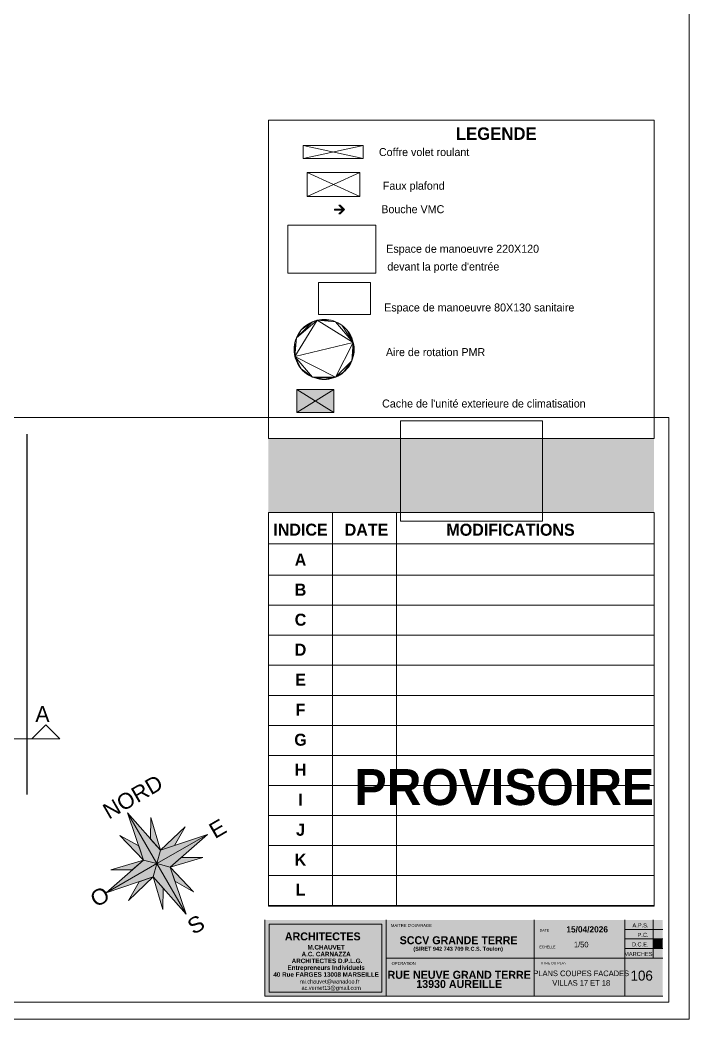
# Model space of a CAD drawing. Header units: metres. Extents: x -12536 to 12621, y -17191 to 9596.
# Drawn here: x -7929 to -6255, y -14453 to -11956 of the extents above; entities that cross this region are included whole.
import ezdxf
from ezdxf.enums import TextEntityAlignment as Align
from ezdxf.lldxf.tags import DXFTag

# ---------------------------------------------------------------- set-up
doc = ezdxf.new("R2010")
doc.units = ezdxf.units.M
doc.header["$MEASUREMENT"] = 0
doc.header["$XCLIPFRAME"] = 0
doc.header["$PDMODE"] = 2
doc.header["$PDSIZE"] = 0.25
for name, color, linetype in [('Calque commun', 7, 'Continuous'), ('Cotations', 7, 'Continuous'), ('Layer100', 7, 'Continuous'), ('Layer9', 7, 'Continuous'), ('Textes', 7, 'Continuous')]:
    doc.layers.add(name, color=color, linetype=linetype)
doc.styles.add('Arial10', font='arial.ttf', dxfattribs={"height": 0.146644})
doc.styles.add('Arial11', font='arial.ttf', dxfattribs={"width": 1.037433, "height": 1.5})
doc.styles.add('Arial12', font='arial.ttf', dxfattribs={"width": 1.027642, "height": 1.5})
doc.styles.add('Arial13', font='arial.ttf', dxfattribs={"width": 0.996783, "height": 1.5})
doc.styles.add('Arial14', font='arial.ttf', dxfattribs={"width": 1.037433, "height": 1.5})
doc.styles.add('Arial9', font='arial.ttf', dxfattribs={"height": 0.125695})
doc.styles.add('Century Gothic15', font='GOTHIC.TTF', dxfattribs={"height": 0.18})
doc.styles.add('Century Gothic21', font='GOTHIC.TTF', dxfattribs={"height": 0.079})
doc.styles.add('Century Gothic23', font='GOTHICB.TTF', dxfattribs={"height": 0.9})
doc.styles.add('Century Gothic24', font='GOTHIC.TTF', dxfattribs={"height": 0.206022})
doc.styles.add('Century Gothic25', font='GOTHIC.TTF', dxfattribs={"height": 0.206042})
doc.styles.add('Century Gothic26', font='GOTHICB.TTF', dxfattribs={"height": 0.398543})
doc.styles.add('Century Gothic27', font='GOTHIC.TTF', dxfattribs={"height": 0.199271})
doc.styles.add('Century Gothic28', font='GOTHICB.TTF', dxfattribs={"height": 0.311})
doc.styles.add('Century Gothic29', font='GOTHICB.TTF', dxfattribs={"height": 0.226937})
doc.styles.add('Century Gothic30', font='GOTHICB.TTF', dxfattribs={"height": 0.199271})
doc.styles.add('Century Gothic5', font='GOTHICB.TTF', dxfattribs={"height": 0.6})
doc.styles.add('txt', font='txt.shx', dxfattribs={"height": 0.12})
tags = doc.linetypes.add('DASHDOT2', pattern=[0.5, 0.25, -0.125, 0, -0.125]).pattern_tags.tags
tags[10:11] = [DXFTag(74, 4), DXFTag(75, 0), DXFTag(340, '0'), DXFTag(46, 1.0), DXFTag(50, 0.0), DXFTag(44, 0.0), DXFTag(45, 0.0)]
tags[8:9] = [DXFTag(74, 4), DXFTag(75, 0), DXFTag(340, '0'), DXFTag(46, 1.0), DXFTag(50, 0.0), DXFTag(44, 0.0), DXFTag(45, 0.0)]
tags[6:7] = [DXFTag(74, 4), DXFTag(75, 0), DXFTag(340, '0'), DXFTag(46, 1.0), DXFTag(50, 0.0), DXFTag(44, 0.0), DXFTag(45, 0.0)]
tags[4:5] = [DXFTag(74, 4), DXFTag(75, 0), DXFTag(340, '0'), DXFTag(46, 1.0), DXFTag(50, 0.0), DXFTag(44, 0.0), DXFTag(45, 0.0)]
tags = doc.linetypes.add('DIVIDE2', pattern=[0.625, 0.25, -0.125, 0, -0.125, 0, -0.125]).pattern_tags.tags
tags[14:15] = [DXFTag(74, 4), DXFTag(75, 0), DXFTag(340, '0'), DXFTag(46, 1.0), DXFTag(50, 0.0), DXFTag(44, 0.0), DXFTag(45, 0.0)]
tags[12:13] = [DXFTag(74, 4), DXFTag(75, 0), DXFTag(340, '0'), DXFTag(46, 1.0), DXFTag(50, 0.0), DXFTag(44, 0.0), DXFTag(45, 0.0)]
tags[10:11] = [DXFTag(74, 4), DXFTag(75, 0), DXFTag(340, '0'), DXFTag(46, 1.0), DXFTag(50, 0.0), DXFTag(44, 0.0), DXFTag(45, 0.0)]
tags[8:9] = [DXFTag(74, 4), DXFTag(75, 0), DXFTag(340, '0'), DXFTag(46, 1.0), DXFTag(50, 0.0), DXFTag(44, 0.0), DXFTag(45, 0.0)]
tags[6:7] = [DXFTag(74, 4), DXFTag(75, 0), DXFTag(340, '0'), DXFTag(46, 1.0), DXFTag(50, 0.0), DXFTag(44, 0.0), DXFTag(45, 0.0)]
tags[4:5] = [DXFTag(74, 4), DXFTag(75, 0), DXFTag(340, '0'), DXFTag(46, 1.0), DXFTag(50, 0.0), DXFTag(44, 0.0), DXFTag(45, 0.0)]
tags = doc.linetypes.add('HIDDEN', pattern=[0.375, 0.25, -0.125]).pattern_tags.tags
tags[6:7] = [DXFTag(74, 4), DXFTag(75, 0), DXFTag(340, '0'), DXFTag(46, 1.0), DXFTag(50, 0.0), DXFTag(44, 0.0), DXFTag(45, 0.0)]
tags[4:5] = [DXFTag(74, 4), DXFTag(75, 0), DXFTag(340, '0'), DXFTag(46, 1.0), DXFTag(50, 0.0), DXFTag(44, 0.0), DXFTag(45, 0.0)]
tags = doc.linetypes.add('HIDDEN2', pattern=[0.1875, 0.125, -0.0625]).pattern_tags.tags
tags[6:7] = [DXFTag(74, 4), DXFTag(75, 0), DXFTag(340, '0'), DXFTag(46, 1.0), DXFTag(50, 0.0), DXFTag(44, 0.0), DXFTag(45, 0.0)]
tags[4:5] = [DXFTag(74, 4), DXFTag(75, 0), DXFTag(340, '0'), DXFTag(46, 1.0), DXFTag(50, 0.0), DXFTag(44, 0.0), DXFTag(45, 0.0)]
doc.dimstyles.new('DIM4', dxfattribs={"dimtxt": 0.12, "dimasz": 0.1, "dimexe": 0.05, "dimexo": 0, "dimgap": 0, "dimtad": 1, "dimzin": 1, "dimdsep": 46, "dimtxsty": 'txt', "dimblk": 'ORIGIN', "dimcen": 0.09, "dimadec": 0, "dimazin": 0, "dimtfac": 1, "dimtdec": 4, "dimtix": 1, "dimtofl": 0, "dimtmove": 0, "dimatfit": 3, "dimfxl": 0.05, "dimfxlon": 1, "dimfrac": 2, "dimtolj": 1, "dimtzin": 0, "dimarcsym": 2})
picture_1 = doc.add_image_def('image1.jpg', size_in_pixel=(1169, 826))

# ---------------------------------------------------------------- blocks, each defined once
blk = doc.blocks.new('_ORIGIN')
at = {"color": 0, "linetype": 'ByBlock', "lineweight": -2}
blk.add_line((0, 0), (-1, 0), dxfattribs=at)
blk.add_circle((0, 0), 0.5, dxfattribs=at)
blk = doc.blocks.new('*D2009')
at = {"layer": 'Calque commun', "color": 0, "linetype": 'Continuous', "lineweight": -2, "transparency": 16777216}
blk.add_line((-7911.1, -12991.8), (-7911.1, -12991.7), dxfattribs=at)
at = {"layer": 'Calque commun', "color": 0, "linetype": 'ByBlock', "lineweight": -2, "transparency": 16777216}
for p, q in [((-7911, -12991.9), (-7911.1, -12991.9)), ((-7911.1, -12991.9), (-7911.1, -12992)), ((-7911.1, -13891.8), (-7911.1, -12992)), ((-7911, -13891.9), (-7911.1, -13891.9))]:
    blk.add_line(p, q, dxfattribs=at)
at = {"layer": 'Defpoints', "color": 0, "linetype": 'Continuous', "transparency": 16777216}
for p in [(-7911.1, -12991.9), (-7815.5, -12991.9), (-7815.5, -13891.9)]:
    blk.add_point(p, dxfattribs=at)
at = {"layer": 'Calque commun', "color": 0, "linetype": 'Continuous', "lineweight": -2, "transparency": 16777216, "xscale": 0.1000000014901161, "yscale": 0.1000000014901161, "zscale": 0.1000000014901161, "rotation": 270}
for p in [(-7911.1, -12991.9), (-7911.1, -13891.9)]:
    blk.add_blockref('_ORIGIN', p, dxfattribs=at)
at = {"layer": 'Calque commun', "color": 0, "linetype": 'Continuous', "lineweight": 5, "transparency": 16777216, "insert": (-7911.1, -13441.9), "char_height": 0.12, "attachment_point": 8, "rotation": 90, "line_spacing_factor": 0.773441, "style": 'txt'}
blk.add_mtext('\\A1;900.00', dxfattribs=at)
blk = doc.blocks.new('fleche08')
at = {"layer": 'Layer100', "color": 6, "linetype": 'Continuous', "lineweight": 20}
mesh = blk.add_polyface(dxfattribs=at)
corners = [(-0.35, -0.35), (0, 0), (0.35, -0.35)]
mesh.append_faces([[corners[k] for k in face] for face in [(0, 1, 2)]], dxfattribs={"color": 6})
blk = doc.blocks.new('CARTDCE')
at = {"layer": 'Calque commun', "color": 9, "linetype": 'Continuous', "lineweight": 5}
for p, q in [((20.202, 28.93), (-21.798, 28.93)), ((-21.798, 28.93), (-21.798, -0.3)), ((20.202, -0.3), (20.202, 28.93)), ((-21.798, -0.3), (20.202, -0.3))]:
    blk.add_line(p, q, dxfattribs=at)
at = {"layer": 'Calque commun', "color": 7, "linetype": 'Continuous', "lineweight": 5}
for p, q in [((3.381, 24.184), (3.381, 4.528)), ((6.588, 24.184), (6.588, 4.528)), ((0, 0), (0, 3.812)), ((17.996, 1.906, -3.494), (17.996, 3.812, -3.494)), ((19.425, 1.906, -3.494), (19.425, 3.812, -3.494)), ((17.996, 3.335, -3.494), (19.902, 3.335, -3.494)), ((17.996, 2.859, -3.494), (19.902, 2.859, -3.494)), ((17.996, 2.382, -3.494), (19.902, 2.382, -3.494)), ((6.059, 0), (0, 0)), ((19.902, 0), (6.059, 0))]:
    blk.add_line(p, q, dxfattribs=at)
at = {"layer": 'Calque commun', "color": 7, "linetype": 'Continuous', "lineweight": 20}
for p, q in [((0.206, 3.606), (5.853, 3.606)), ((0.206, 0.206), (0.206, 3.606)), ((5.853, 3.606), (5.853, 0.206)), ((6.059, 0), (6.059, 3.812)), ((6.06, 3.812), (6.059, 0)), ((13.463, 3.812), (13.463, 0)), ((17.996, 0), (17.996, 3.812)), ((19.902, 1.906), (6.059, 1.906)), ((5.853, 0.206), (0.206, 0.206))]:
    blk.add_line(p, q, dxfattribs=at)
at = {"layer": 'Calque commun', "color": 7, "linetype": 'Continuous', "lineweight": 20, "true_color": 0xffffff}
for points in [[(0.174, 27.878), (19.464, 27.878), (0.174, 24.184), (19.464, 24.184)], [(19.902, 3.812), (0, 3.812), (19.902, 0), (0, 0)], [(0, 3.812), (19.902, 3.812), (0, 0), (19.902, 0)]]:
    blk.add_trace(points, dxfattribs=at)
at = {"layer": 'Calque commun', "color": 18, "linetype": 'Continuous', "lineweight": 5, "true_color": 0x000000}
blk.add_trace([(19.902, 2.859), (19.425, 2.859), (19.902, 2.382), (19.425, 2.382)], dxfattribs=at)
at = {"layer": 'Calque commun', "color": 7, "linetype": 'ByBlock', "lineweight": -2, "style": 'Century Gothic28'}
blk.add_text('15/04/2026', height=0.311, dxfattribs=at).set_placement((16.12, 3.185), align=Align.CENTER)
at = {"layer": 'Calque commun', "color": 7, "linetype": 'ByBlock', "lineweight": -2}
for s, style, p in [('A.P.S.', 'Century Gothic24', (19.191, 3.436, -3.494)), ('P.C.', 'Century Gothic25', (19.191, 2.96, -3.494)), ('D.C.E.', 'Century Gothic25', (19.191, 2.484, -3.494)), ('MARCHES', 'Century Gothic25', (19.388, 2.007, -3.494))]:
    blk.add_text(s, height=0.206, dxfattribs=dict(at, style=style)).set_placement(p, align=Align.RIGHT)
for s, height, style, p in [('SCCV GRANDE TERRE', 0.39854, 'Century Gothic26', (9.688, 2.597, 0)), ('(SIRET 942 743 709 R.C.S. Toulon)', 0.19927, 'Century Gothic30', (9.665, 2.268, 0))]:
    blk.add_text(s, height=height, rotation=360, dxfattribs=dict(at, style=style)).set_placement(p, align=Align.CENTER)
at = {"layer": 'Calque commun', "color": 7, "linetype": 'ByBlock', "lineweight": -2, "attachment_point": 8, "rotation": 360}
for s, insert, char_height, line_spacing_factor, style in [(' \\PARCHITECTES', (2.891, 2.783, 0), 0.39854, 0.69, 'Century Gothic26'), ('M.CHAUVET\\PA.C. CARNAZZA\\P ARCHITECTES D.P.L.G.\\PEntrepreneurs Individuels\\P40 Rue FARGES 13008 MARSEILLE', (3.061, 0.966, 0), 0.22694, 0.9, 'Century Gothic29'), ('RUE NEUVE GRAND TERRE\\P13930 AUREILLE', (9.718, 0.403, 0), 0.39854, 0.69, 'Century Gothic26')]:
    blk.add_mtext(s, dxfattribs=dict(at, insert=insert, char_height=char_height, line_spacing_factor=line_spacing_factor, style=style))
at = {"layer": 'Textes', "color": 5, "linetype": 'ByBlock', "lineweight": -2, "style": 'Century Gothic5'}
for s, p in [('DATE', (3.989, 23.019)), ('MODIFICATIONS', (9.077, 23.019))]:
    blk.add_text(s, height=0.6, dxfattribs=at).set_placement(p)
at = {"layer": 'Textes', "color": 7, "linetype": 'ByBlock', "lineweight": -2}
for s, height, style, p in [("MAITRE D'OUVRAGE", 0.14664, 'Arial10', (7.328, 3.533)), ('DATE', 0.1257, 'Arial9', (13.981, 3.292)), ('ECHELLE', 0.1257, 'Arial9', (14.131, 2.46)), ('OPERATION', 0.1466, 'Arial10', (6.939, 1.639)), ('TITRE DU PLAN', 0.1257, 'Arial9', (14.424, 1.651))]:
    blk.add_text(s, height=height, rotation=360, dxfattribs=dict(at, style=style)).set_placement(p, align=Align.MIDDLE_CENTER)
at = {"layer": 'Textes', "color": 5, "linetype": 'ByBlock', "lineweight": -2, "insert": (1.779, 5.019), "char_height": 0.6, "attachment_point": 8, "line_spacing_factor": 1.5, "style": 'Century Gothic5'}
blk.add_mtext('INDICE\\PA\\PB\\PC\\PD\\PE\\PF\\PG\\PH\\PI\\PJ\\PK\\PL', dxfattribs=at)
at = {"layer": 'Textes', "color": 7, "linetype": 'ByBlock', "lineweight": -2, "insert": (1.752, 0.254, 0), "char_height": 0.19927, "attachment_point": 7, "rotation": 360, "line_spacing_factor": 0.96, "style": 'Century Gothic27'}
blk.add_mtext('mi.chauvet@wanadoo.fr\\P ac.vernet13@gmail.com', dxfattribs=at)
at = {"layer": 'Calque commun', "color": 5, "linetype": 'DIVIDE2', "lineweight": 5}
image = blk.add_image(picture_1, insert=(6.782, 23.744), size_in_units=(7.101, 5.018), dxfattribs=at)
image.set_boundary_path([(-2e-05, -0.0003), (1169, -0.0003), (1169, 826), (-2e-05, 826), (-2e-05, -0.0003)])
at = {"layer": 'Calque commun', "color": 7, "linetype": 'Continuous', "lineweight": 5}
mesh = blk.add_polyface(dxfattribs=at)
corners = [(19.464, 24.184), (0.174, 24.184), (0.174, 4.493), (19.464, 4.493)]
mesh.append_faces([[corners[k] for k in face] for face in [(0, 1, 2, 3)]], dxfattribs={"color": 7})
mesh = blk.add_polyface(dxfattribs=at)
corners = [(19.464, 24.184), (0.174, 24.184), (0.174, 22.615), (19.464, 22.615)]
mesh.append_faces([[corners[k] for k in face] for face in [(0, 1, 2, 3)]], dxfattribs={"color": 7})
mesh = blk.add_polyface(dxfattribs=at)
corners = [(0.174, 21.046), (19.464, 21.046), (19.464, 19.544), (0.174, 19.544)]
mesh.append_faces([[corners[k] for k in face] for face in [(0, 1, 2, 3)]], dxfattribs={"color": 7})
mesh = blk.add_polyface(dxfattribs=at)
corners = [(0.174, 19.544), (19.464, 19.544), (19.464, 18.043), (0.174, 18.043)]
mesh.append_faces([[corners[k] for k in face] for face in [(0, 1, 2, 3)]], dxfattribs={"color": 7})
mesh = blk.add_polyface(dxfattribs=at)
corners = [(0.174, 18.043), (19.464, 18.043), (19.464, 16.541), (0.174, 16.541)]
mesh.append_faces([[corners[k] for k in face] for face in [(0, 1, 2, 3)]], dxfattribs={"color": 7})
mesh = blk.add_polyface(dxfattribs=at)
corners = [(0.174, 16.541), (19.464, 16.541), (19.464, 15.039), (0.174, 15.039)]
mesh.append_faces([[corners[k] for k in face] for face in [(0, 1, 2, 3)]], dxfattribs={"color": 7})
mesh = blk.add_polyface(dxfattribs=at)
corners = [(0.174, 15.039), (19.464, 15.039), (19.464, 13.538), (0.174, 13.538)]
mesh.append_faces([[corners[k] for k in face] for face in [(0, 1, 2, 3)]], dxfattribs={"color": 7})
mesh = blk.add_polyface(dxfattribs=at)
corners = [(0.174, 13.538), (19.464, 13.538), (19.464, 12.036), (0.174, 12.036)]
mesh.append_faces([[corners[k] for k in face] for face in [(0, 1, 2, 3)]], dxfattribs={"color": 7})
mesh = blk.add_polyface(dxfattribs=at)
corners = [(0.174, 12.036), (19.464, 12.036), (19.464, 10.535), (0.174, 10.535)]
mesh.append_faces([[corners[k] for k in face] for face in [(0, 1, 2, 3)]], dxfattribs={"color": 7})
mesh = blk.add_polyface(dxfattribs=at)
corners = [(0.174, 10.535), (19.464, 10.535), (19.464, 9.033), (0.174, 9.033)]
mesh.append_faces([[corners[k] for k in face] for face in [(0, 1, 2, 3)]], dxfattribs={"color": 7})
mesh = blk.add_polyface(dxfattribs=at)
corners = [(0.174, 9.033), (19.464, 9.033), (19.464, 7.531), (0.174, 7.531)]
mesh.append_faces([[corners[k] for k in face] for face in [(0, 1, 2, 3)]], dxfattribs={"color": 7})
mesh = blk.add_polyface(dxfattribs=at)
corners = [(0.174, 7.531), (19.464, 7.531), (19.464, 6.03), (0.174, 6.03)]
mesh.append_faces([[corners[k] for k in face] for face in [(0, 1, 2, 3)]], dxfattribs={"color": 7})
mesh = blk.add_polyface(dxfattribs=at)
corners = [(0.174, 6.03), (19.464, 6.03), (19.464, 4.528), (0.174, 4.528)]
mesh.append_faces([[corners[k] for k in face] for face in [(0, 1, 2, 3)]], dxfattribs={"color": 7})
blk = doc.blocks.new('120x220')
at = {"layer": 'Calque commun', "color": 7, "linetype": 'HIDDEN', "lineweight": 5}
mesh = blk.add_polyface(dxfattribs=at)
corners = [(0, 2.2), (0, 0), (1.2, 0), (1.2, 2.2)]
mesh.append_faces([[corners[k] for k in face] for face in [(0, 1, 2, 3)]], dxfattribs={"color": 7})
blk = doc.blocks.new('80x130')
at = {"layer": 'Calque commun', "color": 7, "linetype": 'HIDDEN', "lineweight": 5}
mesh = blk.add_polyface(dxfattribs=at)
corners = [(0, 0), (0, 1.3), (0.8, 1.3), (0.8, 0)]
mesh.append_faces([[corners[k] for k in face] for face in [(0, 1, 2, 3)]], dxfattribs={"color": 7})
blk = doc.blocks.new('fleche01')
at = {"layer": 'Calque commun', "color": 6, "linetype": 'Continuous', "lineweight": 20}
mesh = blk.add_polyface(dxfattribs=at)
corners = [(1.28, 1), (0.38, 0.1), (1, 1), (1, -1), (0, 0), (0.38, -0.1), (2.3, 0.1), (2.3, -0.1), (1.28, -1)]
mesh.append_faces([[corners[k] for k in face] for face in [(4, 1, 5)]], dxfattribs={"vtx0": -1, "vtx1": -1, "vtx2": -1, "color": 6})
mesh.append_faces([[corners[k] for k in face] for face in [(0, 1, 2)]], dxfattribs={"vtx1": -1, "color": 6})
mesh.append_faces([[corners[k] for k in face] for face in [(3, 4, 5), (4, 2, 1), (7, 5, 1)]], dxfattribs={"vtx1": -1, "vtx2": -1, "color": 6})
mesh.append_faces([[corners[k] for k in face] for face in [(1, 6, 7), (5, 8, 3)]], dxfattribs={"vtx2": -1, "color": 6})
blk = doc.blocks.new('nordmichel')
at = {"layer": 'Layer9', "color": 7, "linetype": 'Continuous', "lineweight": 5}
for p, q in [((0.036, 5.582, 121.08), (-0.894, 0.93, 121.08)), ((0.036, 0, 121.08), (0.036, 5.582, 121.08)), ((0.036, 5.582, 121.08), (0.036, 0, 121.08)), ((0.967, 0.93, 121.08), (0.036, 5.582, 121.08)), ((-0.616, 2.32, 121.08), (-1.657, 4.087, 121.08)), ((-1.657, 4.087, 121.08), (-0.894, 0.93, 121.08)), ((1.729, 4.087, 121.08), (0.689, 2.32, 121.08)), ((0.967, 0.93, 121.08), (1.729, 4.087, 121.08)), ((-0.894, 0.93, 121.08), (-0.616, 2.32, 121.08)), ((-0.616, 2.32, 121.08), (-0.616, 2.32, 121.08)), ((0.689, 2.32, 121.08), (0.967, 0.93, 121.08)), ((-0.894, 0.93, 121.08), (-4.051, 1.693, 121.08)), ((-4.051, 1.693, 121.08), (-2.284, 0.653, 121.08)), ((4.123, 1.693, 121.08), (0.967, 0.93, 121.08)), ((2.356, 0.653, 121.08), (4.123, 1.693, 121.08)), ((-0.894, 0.93, 121.08), (-5.546, 0, 121.08)), ((0.036, 0, 121.08), (-5.546, 0, 121.08)), ((-5.546, 0, 121.08), (0.036, 0, 121.08)), ((-5.546, 0, 121.08), (-0.894, -0.93, 121.08)), ((-2.284, 0.653, 121.08), (-0.894, 0.93, 121.08)), ((-0.894, 0.93, 121.08), (0.036, 0, 121.08)), ((0.036, 0, 121.08), (-0.894, 0.93, 121.08)), ((-0.894, 0.93, 121.08), (-0.894, 0.93, 121.08)), ((-0.894, -0.93, 121.08), (0.036, 0, 121.08)), ((0.036, 0, 121.08), (-0.894, -0.93, 121.08)), ((0.036, 0, 121.08), (0.967, 0.93, 121.08)), ((0.036, 0, 121.08), (0.967, 0.93, 121.08)), ((0.036, 0, 121.08), (0.036, 0, 121.08)), ((0.036, 0, 121.08), (0.036, 0, 121.08)), ((0.036, -5.582, 121.08), (0.036, 0, 121.08)), ((0.036, 0, 121.08), (0.036, 0, 121.08)), ((0.967, -0.93, 121.08), (0.036, 0, 121.08)), ((0.036, 0, 121.08), (0.036, -5.582, 121.08)), ((0.036, 0, 121.08), (0.967, -0.93, 121.08)), ((5.618, 0, 121.08), (0.036, 0, 121.08)), ((5.618, 0, 121.08), (0.036, 0, 121.08)), ((0.967, 0.93, 121.08), (0.967, 0.93, 121.08)), ((0.967, 0.93, 121.08), (0.967, 0.93, 121.08)), ((0.967, 0.93, 121.08), (5.618, 0, 121.08)), ((0.967, 0.93, 121.08), (2.356, 0.653, 121.08)), ((0.967, -0.93, 121.08), (5.618, 0, 121.08)), ((2.356, 0.653, 121.08), (2.356, 0.653, 121.08)), ((-2.284, -0.652, 121.08), (-4.051, -1.693, 121.08)), ((-4.051, -1.693, 121.08), (-0.894, -0.93, 121.08)), ((-0.894, -0.93, 121.08), (-2.284, -0.652, 121.08)), ((-0.894, -0.93, 121.08), (-1.657, -4.087, 121.08)), ((-0.894, -0.93, 121.08), (-0.894, -0.93, 121.08)), ((-0.616, -2.32, 121.08), (-0.894, -0.93, 121.08)), ((-0.894, -0.93, 121.08), (-0.894, -0.93, 121.08)), ((-0.894, -0.93, 121.08), (0.036, -5.582, 121.08)), ((-0.894, -0.93, 121.08), (-0.894, -0.93, 121.08)), ((0.036, -5.582, 121.08), (0.967, -0.93, 121.08)), ((0.967, -0.93, 121.08), (0.689, -2.32, 121.08)), ((2.356, -0.652, 121.08), (0.967, -0.93, 121.08)), ((0.967, -0.93, 121.08), (0.967, -0.93, 121.08)), ((1.729, -4.087, 121.08), (0.967, -0.93, 121.08)), ((0.967, -0.93, 121.08), (4.123, -1.693, 121.08)), ((0.967, -0.93, 121.08), (0.967, -0.93, 121.08)), ((4.123, -1.693, 121.08), (2.356, -0.652, 121.08)), ((4.123, -1.693, 121.08), (4.123, -1.693, 121.08)), ((-1.657, -4.087, 121.08), (-0.616, -2.32, 121.08)), ((-0.616, -2.32, 121.08), (-0.616, -2.32, 121.08)), ((0.689, -2.32, 121.08), (0.689, -2.32, 121.08)), ((0.689, -2.32, 121.08), (1.729, -4.087, 121.08))]:
    blk.add_line(p, q, dxfattribs=at)
at = {"layer": 'Layer9', "color": 54, "linetype": 'Continuous', "lineweight": 5, "true_color": 0x999900}
for points in [[(0.036, 0, 121.08), (0.036, 5.582, 121.08), (-0.894, 0.93, 121.08)], [(0.689, 2.32, 121.08), (0.967, 0.93, 121.08), (1.729, 4.087, 121.08)]]:
    blk.add_trace(points, dxfattribs=at)
at = {"layer": 'Layer9', "color": 51, "linetype": 'Continuous', "lineweight": 5, "true_color": 0xffff7f}
for points in [[(0.036, 5.582, 121.08), (0.036, 0, 121.08), (0.967, 0.93, 121.08)], [(-0.894, 0.93, 121.08), (-0.616, 2.32, 121.08), (-1.657, 4.087, 121.08)]]:
    blk.add_trace(points, dxfattribs=at)
at = {"layer": 'Layer9', "color": 9, "linetype": 'Continuous', "lineweight": 5, "true_color": 0xc0c0c0}
for points in [[(-2.284, 0.653, 121.08), (-0.894, 0.93, 121.08), (-4.051, 1.693, 121.08)], [(-5.546, 0, 121.08), (-0.894, -0.93, 121.08), (0.036, 0, 121.08)]]:
    blk.add_trace(points, dxfattribs=at)
at = {"layer": 'Layer9', "color": 134, "linetype": 'Continuous', "lineweight": 5, "true_color": 0x009999}
for points in [[(0.967, 0.93, 121.08), (2.356, 0.653, 121.08), (4.123, 1.693, 121.08)], [(0.036, 0, 121.08), (0.967, -0.93, 121.08), (5.618, 0, 121.08)]]:
    blk.add_trace(points, dxfattribs=at)
at = {"layer": 'Layer9', "color": 180, "linetype": 'Continuous', "lineweight": 5, "true_color": 0x3f00ff}
for points in [[(-5.546, 0, 121.08), (0.036, 0, 121.08), (-0.894, 0.93, 121.08)], [(-4.051, -1.693, 121.08), (-0.894, -0.93, 121.08), (-2.284, -0.652, 121.08)]]:
    blk.add_trace(points, dxfattribs=at)
at = {"layer": 'Layer9', "color": 240, "linetype": 'Continuous', "lineweight": 5, "true_color": 0xff003f}
for points in [[(0.036, 0, 121.08), (-0.894, -0.93, 121.08), (0.036, -5.582, 121.08)], [(0.967, -0.93, 121.08), (0.689, -2.32, 121.08), (1.729, -4.087, 121.08)]]:
    blk.add_trace(points, dxfattribs=at)
at = {"layer": 'Layer9', "color": 4, "linetype": 'Continuous', "lineweight": 5, "true_color": 0x00ffff}
for points in [[(0.036, 0, 121.08), (0.967, 0.93, 121.08), (5.618, 0, 121.08)], [(0.967, -0.93, 121.08), (4.123, -1.693, 121.08), (2.356, -0.652, 121.08)]]:
    blk.add_trace(points, dxfattribs=at)
at = {"layer": 'Layer9', "color": 40, "linetype": 'Continuous', "lineweight": 5, "true_color": 0xffbf00}
for points in [[(0.036, -5.582, 121.08), (0.967, -0.93, 121.08), (0.036, 0, 121.08)], [(-1.657, -4.087, 121.08), (-0.616, -2.32, 121.08), (-0.894, -0.93, 121.08)]]:
    blk.add_trace(points, dxfattribs=at)
at = {"layer": 'Layer9', "color": 7, "linetype": 'ByBlock', "lineweight": -2}
for s, rotation, style, width, p in [('NORD', 359.99924, 'Arial13', 0.996783, (-1.835, 5.911, 121.08)), ('O', 359.99927, 'Arial12', 1.027642, (-7.085, -0.758, 121.08)), ('E', 359.99926, 'Arial14', 1.037433, (6.006, -0.758, 121.08)), ('S', 359.99929, 'Arial11', 1.037433, (-0.355, -7.645, 121.08))]:
    blk.add_text(s, height=1.5, rotation=rotation, dxfattribs=dict(at, style=style, width=width)).set_placement(p)

msp = doc.modelspace()

# ---------------------------------------------------------------- linework, layer by layer
at = {"layer": 'Calque commun', "color": 20, "linetype": 'HIDDEN2', "lineweight": 5}
for p, q in [((-7078.606, -12337.142), (-7210.262, -12396.985)), ((-7210.262, -12337.142), (-7078.606, -12396.985))]:
    msp.add_line(p, q, dxfattribs=at)
at = {"layer": 'Calque commun', "color": 21, "linetype": 'HIDDEN2', "lineweight": 5, "flags": 128}
msp.add_lwpolyline([(-7070.478, -12301.979), (-7070.478, -12270.052), (-7220.478, -12270.052), (-7220.478, -12301.979), (-7070.478, -12301.979), (-7220.478, -12270.052), (-7220.478, -12301.979), (-7070.478, -12270.052)], dxfattribs=at)
at = {"layer": 'Calque commun', "color": 7, "linetype": 'HIDDEN', "lineweight": 5, "flags": 128}
msp.add_lwpolyline([(-7143.662, -12879.948), (-7236.609, -12879.948), (-7236.609, -12937.35), (-7143.662, -12937.35), (-7143.662, -12879.948), (-7236.609, -12937.35), (-7236.609, -12879.948), (-7143.662, -12937.35)], dxfattribs=at)
at = {"layer": 'Calque commun', "color": 43, "linetype": 'Continuous', "lineweight": 5, "true_color": 0xdfbd75}
msp.add_trace([(-7143.662, -12879.948), (-7236.609, -12879.948), (-7143.662, -12937.35), (-7236.609, -12937.35)], dxfattribs=at)
at = {"layer": 'Cotations', "color": 1, "linetype": 'DASHDOT2', "lineweight": 20}
msp.add_line((-10099.691, -13752.883), (-7828.949, -13752.883), dxfattribs=at)

# ---------------------------------------------------------------- block references
at = {"layer": 'Calque commun', "color": 0, "linetype": 'ByBlock', "lineweight": -2}
for name, p, xscale, yscale, zscale, rotation in [('fleche01', (-7117.539, -12429.978), 10.73741838335991, 10.73741838335991, 10.73741838335991, 180), ('120x220', (-7039.188, -12588.909), 100, 100, 100, 90), ('80x130', (-7052.02, -12692.327), 100, 100, 100, 90), ('nordmichel', (-7587.627, -14065.312), 26.21439891210829, 26.21439762163855, 26.214399933815, 30.00066694081862)]:
    msp.add_blockref(name, p, dxfattribs=dict(at, xscale=xscale, yscale=yscale, zscale=zscale, rotation=rotation))
for name, p, xscale, yscale, zscale in [('CARTDCE', (-7316.258, -14396.138), 50, 50, 50), ('fleche08', (-7863.949, -13717.883), 100, 100, 100)]:
    msp.add_blockref(name, p, dxfattribs=dict(at, xscale=xscale, yscale=yscale, zscale=zscale))

# ---------------------------------------------------------------- texts
at = {"layer": 'Textes', "color": 5, "linetype": 'ByBlock', "lineweight": -2}
for s, height, style, p in [('LEGENDE', 31.3, 'Century Gothic23', (-6838.857, -12224.422)), ('A', 40, 'Century Gothic15', (-7890.639, -13670.99)), ('PROVISOIRE', 90, 'Century Gothic28', (-7092.045, -13828.489))]:
    msp.add_text(s, height=height, dxfattribs=dict(at, style=style)).set_placement(p, align=Align.TOP_LEFT)
at = {"layer": 'Textes', "color": 5, "linetype": 'ByBlock', "lineweight": -2, "style": 'Century Gothic24'}
for s, p in [('Coffre volet roulant', (-7031.134, -12296.122)), ('Faux plafond', (-7021.359, -12380.308)), ('Bouche VMC', (-7025.221, -12438.955)), ('Espace de manoeuvre 220X120', (-7012.807, -12537.823)), ("devant la porte d'entrée", (-7010.19, -12582.31)), ('Espace de manoeuvre 80X130 sanitaire', (-7018.03, -12684.591)), ('Aire de rotation PMR', (-7013.59, -12796.176)), ("Cache de l'unité exterieure de climatisation", (-7023.145, -12924.688))]:
    msp.add_text(s, height=20, dxfattribs=at).set_placement(p)
at = {"layer": 'Textes', "color": 250, "linetype": 'ByBlock', "lineweight": -2}
for s, height, style, p in [('1/50', 14, 'Century Gothic27', (-6525.1, -14274.205)), ('106', 25, 'Century Gothic21', (-6373.897, -14357.231))]:
    msp.add_text(s, height=height, dxfattribs=dict(at, style=style)).set_placement(p, align=Align.CENTER)
at = {"layer": 'Textes', "color": 250, "linetype": 'ByBlock', "lineweight": -2, "insert": (-6525.1, -14370.323), "char_height": 14, "attachment_point": 8, "line_spacing_factor": 1.028572, "style": 'Century Gothic27'}
msp.add_mtext('PLANS COUPES FACADES\\PVILLAS 17 ET 18', dxfattribs=at)

# ---------------------------------------------------------------- dimensions: what is measured, and where the dimension line sits
at = {"layer": 'Calque commun', "color": 5, "linetype": 'Continuous', "lineweight": 5}
dim = msp.add_aligned_dim(p1=(-7815.461, -13891.928), p2=(-7815.461, -12991.928), distance=95.595, dimstyle='DIM4', dxfattribs=at)
dim.commit()
dim.dimension.update_dxf_attribs({"geometry": '*D2009', "text_midpoint": (-7911.116, -13441.928)})

# ---------------------------------------------------------------- meshes
at = {"layer": 'Calque commun', "color": 7, "linetype": 'Continuous', "lineweight": 5}
mesh = msp.add_polyface(dxfattribs=at)
corners = [(-6255.473, -10253.272), (-12255.473, -10253.272), (-12255.473, -14453.272), (-6255.473, -14453.272)]
mesh.append_faces([[corners[k] for k in face] for face in [(0, 1, 2, 3)]], dxfattribs={"color": 7})
mesh = msp.add_polyface(dxfattribs=at)
corners = [(-6343.056, -12206.084), (-7307.538, -12206.084), (-7307.538, -13002.216), (-6343.056, -13002.216)]
mesh.append_faces([[corners[k] for k in face] for face in [(0, 1, 2, 3)]], dxfattribs={"color": 7})
at = {"layer": 'Calque commun', "color": 20, "linetype": 'HIDDEN2', "lineweight": 5}
mesh = msp.add_polyface(dxfattribs=at)
corners = [(-7210.262, -12396.985), (-7078.606, -12396.985), (-7078.606, -12337.142), (-7210.262, -12337.142)]
mesh.append_faces([[corners[k] for k in face] for face in [(0, 1, 2, 3)]], dxfattribs={"color": 20})
at = {"layer": 'Calque commun', "color": 7, "linetype": 'HIDDEN', "lineweight": 5}
mesh = msp.add_polyface(dxfattribs=at)
corners = [(-7216.938, -12722.502), (-7221.263, -12726.5), (-7225.26, -12730.824), (-7212.313, -12718.856), (-7196.931, -12710.242), (-7202.279, -12712.707), (-7150.721, -12706.605), (-7168.229, -12704.533), (-7185.738, -12706.605), (-7191.406, -12850.862), (-7185.738, -12852.46), (-7179.962, -12853.609), (-7095.302, -12762.024), (-7093.229, -12779.533), (-7093.461, -12773.648), (-7139.528, -12848.824), (-7134.18, -12846.358), (-7119.521, -12836.563), (-7156.497, -12705.456), (-7162.345, -12704.764), (-7237.52, -12750.831), (-7228.906, -12735.449), (-7139.528, -12710.242), (-7145.053, -12708.203), (-7241.157, -12797.041), (-7096.9, -12756.356), (-7098.939, -12750.831), (-7107.553, -12823.617), (-7104.281, -12818.72), (-7101.404, -12813.582), (-7243.229, -12779.533), (-7242.998, -12785.417), (-7216.938, -12836.563), (-7212.313, -12840.209), (-7207.417, -12843.481), (-7196.931, -12848.824), (-7174.114, -12854.301), (-7098.939, -12808.234), (-7156.497, -12853.609), (-7150.721, -12852.46), (-7145.053, -12850.862), (-7168.229, -12854.533), (-7237.52, -12808.234), (-7225.26, -12828.241), (-7241.157, -12762.024), (-7191.406, -12708.203), (-7111.199, -12730.824), (-7107.553, -12735.449), (-7239.559, -12756.356), (-7228.906, -12823.617), (-7235.055, -12813.582), (-7232.177, -12818.72), (-7094.153, -12767.8), (-7111.199, -12828.241), (-7242.998, -12773.648), (-7115.196, -12726.5), (-7119.521, -12722.502), (-7129.042, -12843.481), (-7124.145, -12840.209), (-7093.461, -12785.417), (-7095.302, -12797.041), (-7094.153, -12791.265), (-7115.196, -12832.566), (-7242.306, -12767.8), (-7235.055, -12745.483), (-7242.306, -12791.265), (-7096.9, -12802.709), (-7124.145, -12718.856), (-7129.042, -12715.585), (-7134.18, -12712.707), (-7174.114, -12704.764), (-7179.962, -12705.456), (-7162.345, -12854.301), (-7232.177, -12740.345), (-7101.404, -12745.483), (-7104.281, -12740.345), (-7202.279, -12846.358), (-7239.559, -12802.709), (-7221.263, -12832.566), (-7207.417, -12715.585)]
mesh.append_faces([[corners[k] for k in face] for face in [(49, 50, 51), (12, 14, 52), (59, 60, 61), (53, 17, 62), (54, 44, 63), (38, 41, 72), (42, 24, 77), (32, 43, 78), (3, 5, 79)]], dxfattribs={"vtx0": -1, "color": 7})
mesh.append_faces([[corners[k] for k in face] for face in [(46, 26, 47), (27, 37, 53), (30, 44, 54), (20, 21, 64), (70, 8, 7), (13, 60, 59), (9, 40, 35), (0, 4, 3)]], dxfattribs={"vtx0": -1, "vtx1": -1, "color": 7})
mesh.append_faces([[corners[k] for k in face] for face in [(6, 7, 8), (20, 4, 2), (12, 8, 24), (32, 34, 35), (12, 15, 37), (24, 35, 15), (38, 40, 41), (42, 43, 24), (20, 44, 24), (20, 8, 4), (30, 24, 44), (53, 37, 17), (12, 37, 60), (12, 26, 46), (32, 35, 43), (12, 60, 13), (0, 2, 4), (12, 46, 67), (6, 8, 22), (43, 35, 24), (12, 67, 22), (12, 24, 15), (17, 37, 15), (20, 24, 8), (12, 22, 8), (9, 41, 40)]], dxfattribs={"vtx0": -1, "vtx1": -1, "vtx2": -1, "color": 7})
mesh.append_faces([[corners[k] for k in face] for face in [(3, 4, 5), (12, 13, 14), (20, 2, 21), (9, 11, 36), (9, 36, 41), (27, 29, 37), (6, 19, 7), (47, 26, 74), (67, 69, 22), (42, 49, 43)]], dxfattribs={"vtx0": -1, "vtx2": -1, "color": 7})
mesh.append_faces([[corners[k] for k in face] for face in [(15, 16, 17), (30, 31, 24), (58, 17, 16), (56, 67, 46), (42, 50, 49), (40, 15, 35)]], dxfattribs={"vtx1": -1, "vtx2": -1, "color": 7})
mesh.append_faces([[corners[k] for k in face] for face in [(0, 1, 2), (9, 10, 11), (6, 18, 19), (22, 23, 6), (12, 25, 26), (27, 28, 29), (32, 33, 34), (38, 39, 40), (8, 45, 4), (20, 48, 44), (46, 55, 56), (16, 57, 58), (31, 65, 24), (37, 66, 60), (67, 68, 69), (70, 71, 8), (21, 73, 64), (74, 75, 47), (34, 76, 35)]], dxfattribs={"vtx2": -1, "color": 7})

doc.saveas('drawing.dxf')
